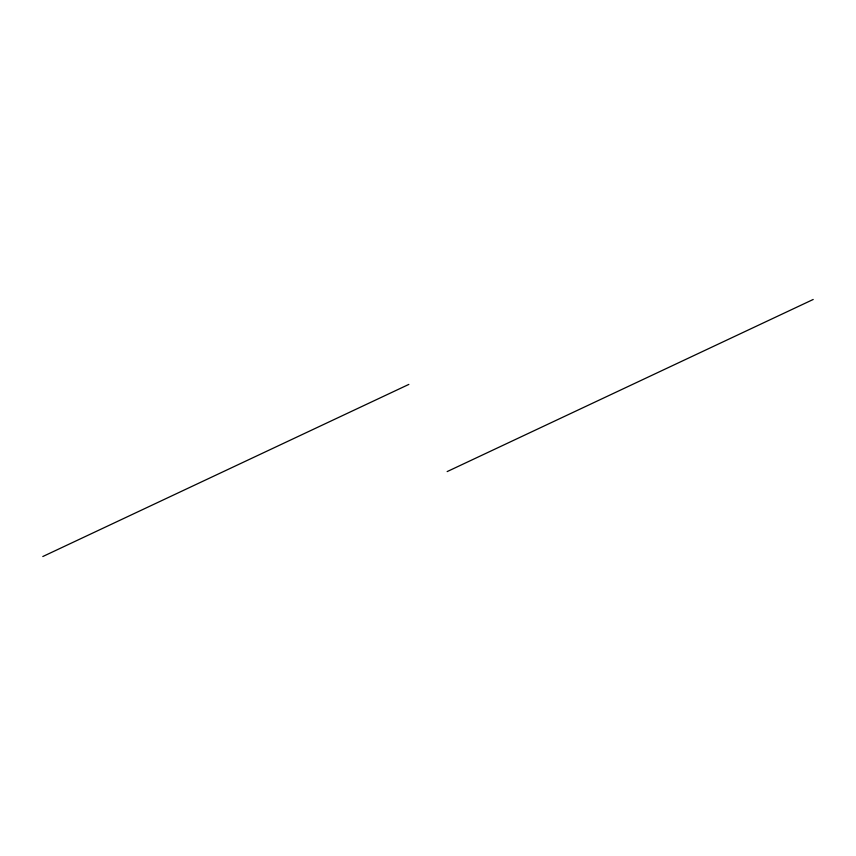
<?xml version="1.0" encoding="UTF-8"?>
<svg xmlns="http://www.w3.org/2000/svg" width="856" height="856" viewBox="0 0 856 856"><rect width="100%" height="100%" fill="white"/><g stroke="black" fill="none" stroke-linecap="round" stroke-linejoin="round"><path stroke-width="1.28" d="M42.8 556.528L408.847 384.408M447.153 471.592L813.2 299.472"/></g></svg>
